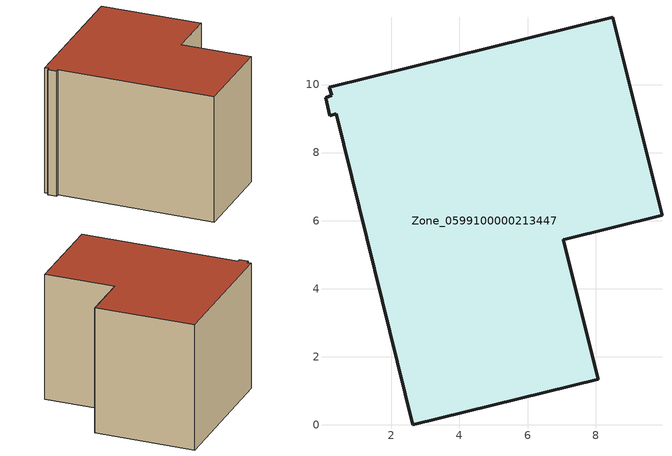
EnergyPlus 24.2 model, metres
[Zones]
Zone_0599100000213447
 floor ground (C_G): 8.07,1.34 2.63,0 0.38,9.14 0.19,9.09 0.06,9.61 0.25,9.68 0.18,9.91 8.51,11.98 9.95,6.16 7.05,5.44 z0
 wall outside (C_F): 2.63,0 8.07,1.34 7.05,5.44 9.95,6.16 8.51,11.98 0.18,9.91 0.25,9.68 0.06,9.61 0.19,9.09 0.38,9.14 2.63,0 z0:7.76
 roof outside (C_R): 0.18,9.91 0.25,9.68 0.06,9.61 0.19,9.09 0.38,9.14 2.63,0 8.07,1.34 7.05,5.44 9.95,6.16 8.51,11.98 z7.76
[BUILDING]
Pand.0599100000213447: North Axis=0; Terrain=City; Loads Convergence Tolerance Value=0.04; Temperature Convergence Tolerance Value=0.4; Solar Distribution=FullExterior; Maximum Number of Warmup Days=25; Minimum Number of Warmup Days=1
[Site:Location]
Rotterdam.The.Hague.AP_ZH_NLD Design_Conditions: Latitude=51.96; Longitude=4.45; Time Zone=1; Elevation=-4.5
[SITE:GROUNDTEMPERATURE:BUILDINGSURFACE]
18, 18, 18, 18, 18, 18, 18, 18, 18, 18, 18, 18
[MATERIAL] Thermal Absorptance=0.9; Solar Absorptance=0.7; Visible Absorptance=0.7
Name | Roughness | Thickness | Conductivity | Density | Specific Heat
G.TC.1975-1991 | MediumSmooth | 0.15 | 0.288461 | 540 | 1210
F.TC.1975-1991 | Rough | 0.3 | 0.230769 | 1920 | 840
R.TC.1975-1991 | MediumRough | 0.2 | 0.153846 | 1500 | 1000
[CONSTRUCTION]
C_G: G.TC.1975-1991
C_F: F.TC.1975-1991
C_R: R.TC.1975-1991
[ZONE]
Zone_0599100000213447: Type=1; Multiplier=1; Ceiling Height=Autocalculate; Volume=Autocalculate; Floor Area=autocalculate; Part of Total Floor Area=Yes
[ZONEINFILTRATION:DESIGNFLOWRATE]
Infil_Zone_0599100000213447: Zone or ZoneList or Space or SpaceList=Zone_0599100000213447; Schedule=AlwaysOn; Design Flow Rate Calculation Method=Flow/Area; Flow Rate per Floor Area=0.003; Constant Term Coefficient=1; Temperature Term Coefficient=0; Velocity Term Coefficient=0; Velocity Squared Term Coefficient=0
[HVACTEMPLATE:ZONE:IDEALLOADSAIRSYSTEM]
Zone_0599100000213447: Maximum Heating Supply Air Temperature=50; Minimum Cooling Supply Air Temperature=13; Maximum Heating Supply Air Humidity Ratio=0.0156; Minimum Cooling Supply Air Humidity Ratio=0.0077; Heating Limit=NoLimit; Cooling Limit=NoLimit; Dehumidification Control Type=ConstantSensibleHeatRatio; Cooling Sensible Heat Ratio=0.7; Dehumidification Setpoint=60; Humidification Control Type=None; Humidification Setpoint=30; Outdoor Air Method=None; Outdoor Air Flow Rate per Person=0.00944; Outdoor Air Flow Rate per Zone Floor Area=0; Outdoor Air Flow Rate per Zone=0; Demand Controlled Ventilation Type=None; Outdoor Air Economizer Type=NoEconomizer; Heat Recovery Type=None; Sensible Heat Recovery Effectiveness=0.7; Latent Heat Recovery Effectiveness=0.65
[ZONECONTROL:THERMOSTAT]
ThermostatControl_Zone_0599100000213447: Zone or ZoneList=Zone_0599100000213447; Control Type Schedule=DualSetpointControlType; Control 1=Thermostat_Zone_0599100000213447; Temperature Difference Between Cutout And Setpoint=0
[THERMOSTATSETPOINT:DUALSETPOINT]
Thermostat_Zone_0599100000213447: Heating Setpoint Temperature Schedule=HeatingSetpoint_Zone_0599100000213447; Cooling Setpoint Temperature Schedule=CoolingSetpoint_Zone_0599100000213447
[SCHEDULE:COMPACT]
HeatingSetpoint_Zone_0599100000213447: Through: 12/31, For: AllDays, Until: 24:00, 21
CoolingSetpoint_Zone_0599100000213447: Through: 12/31, For: AllDays, Until: 24:00, 24
DualSetpointControlType: Through: 12/31, For: AllDays, Until: 24:00, 4
AlwaysOn: Through: 12/31, For: AllDays, Until: 24:00, 1
